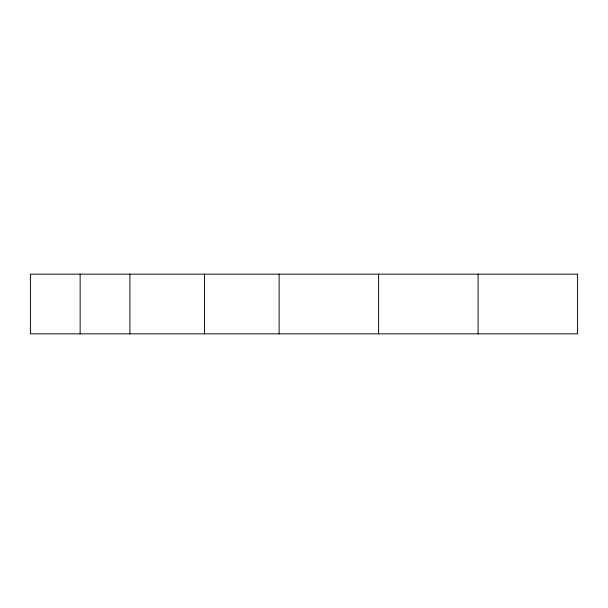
<?xml version="1.0" encoding="UTF-8"?>
<svg xmlns="http://www.w3.org/2000/svg" width="608" height="608" viewBox="0 0 608 608"><rect width="100%" height="100%" fill="white"/><g stroke="black" fill="none" stroke-linecap="round" stroke-linejoin="round"><path stroke-width="0.91" d="M478.108 274.155L478.108 333.845M378.617 274.155L378.617 333.845M279.125 274.155L279.125 333.845M204.508 274.155L204.508 333.845M129.892 274.155L129.892 333.845M80.142 274.155L80.142 333.845M577.6 274.155L30.4 274.155L30.4 333.845L577.6 333.845L577.6 274.155"/></g></svg>
